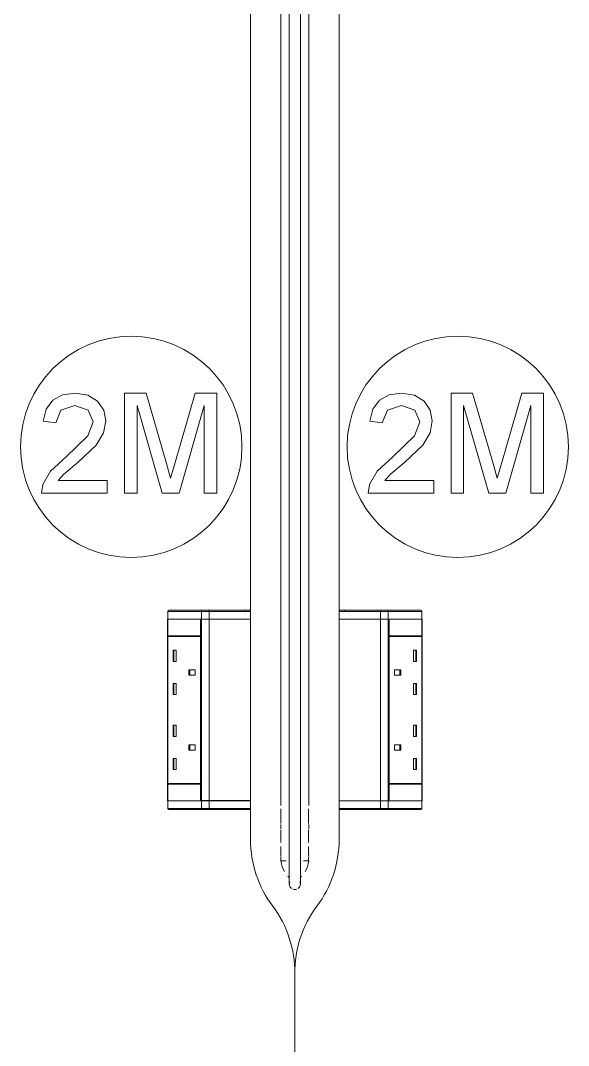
# Model space of a CAD drawing. Header units: millimetres. Extents: x 155927 to 295199, y -4084 to 97293.
# Drawn here: x 194932 to 195427, y 12159 to 13086 of the extents above; entities that cross this region are included whole.
import ezdxf

# ---------------------------------------------------------------- set-up
doc = ezdxf.new("R2010")
doc.units = ezdxf.units.MM
doc.header["$MEASUREMENT"] = 0
doc.layers.add('I-FURN', color=8, linetype='CONTINUOUS', lineweight=9)

msp = doc.modelspace()

# ---------------------------------------------------------------- linework, layer by layer
at = {"layer": 'I-FURN'}
for p, q in [((195140.12, 12551.72), (195140.12, 13255.42)), ((195140.12, 13255.42), (195140.12, 12551.72)), ((195220.12, 13255.42), (195220.12, 12551.72)), ((195220.12, 12551.72), (195220.12, 13255.42)), ((195167.59, 12376.34), (195167.59, 13214.51)), ((195175.12, 13214.51), (195175.12, 12376.34)), ((195185.12, 12376.34), (195185.12, 13214.51)), ((195192.65, 13214.51), (195192.65, 12376.34)), ((194970.27, 12747.35), (194961.47, 12742.47)), ((194981.64, 12748.98), (194970.27, 12747.35)), ((194993.09, 12747.17), (194981.64, 12748.98)), ((195001.87, 12741.74), (194993.09, 12747.17)), ((195045.72, 12748.98), (195026.27, 12748.98)), ((195026.27, 12748.98), (195026.27, 12658.57)), ((195064.21, 12685.26), (195045.72, 12748.98)), ((195090.17, 12748.98), (195071.98, 12686.36)), ((195109.62, 12748.98), (195090.17, 12748.98)), ((195109.62, 12658.57), (195109.62, 12748.98)), ((195265.27, 12747.35), (195256.47, 12742.47)), ((195276.64, 12748.98), (195265.27, 12747.35)), ((195288.09, 12747.17), (195276.64, 12748.98)), ((195296.87, 12741.74), (195288.09, 12747.17)), ((195340.72, 12748.98), (195321.27, 12748.98)), ((195321.27, 12748.98), (195321.27, 12658.57)), ((195359.21, 12685.26), (195340.72, 12748.98)), ((195385.17, 12748.98), (195366.98, 12686.36)), ((195404.62, 12748.98), (195385.17, 12748.98)), ((195404.62, 12658.57), (195404.62, 12748.98)), ((194955.55, 12734.48), (194952.81, 12723.55)), ((194961.47, 12742.47), (194955.55, 12734.48)), ((194968.87, 12733.55), (194981.4, 12737.68)), ((194981.4, 12737.68), (194993.41, 12733.45)), ((195007.46, 12733.63), (195001.87, 12741.74)), ((195037.57, 12658.57), (195037.57, 12737.68)), ((195037.57, 12737.68), (195060.28, 12658.57)), ((195075.6, 12658.57), (195098.32, 12737.68)), ((195098.32, 12737.68), (195098.32, 12658.57)), ((195250.55, 12734.48), (195247.81, 12723.55)), ((195256.47, 12742.47), (195250.55, 12734.48)), ((195263.87, 12733.55), (195276.4, 12737.68)), ((195276.4, 12737.68), (195288.41, 12733.45)), ((195302.46, 12733.63), (195296.87, 12741.74)), ((195332.57, 12658.57), (195332.57, 12737.68)), ((195332.57, 12737.68), (195355.28, 12658.57)), ((195370.6, 12658.57), (195393.32, 12737.68)), ((195393.32, 12737.68), (195393.32, 12658.57)), ((194964.11, 12722.14), (194968.87, 12733.55)), ((194993.41, 12733.45), (194998.02, 12723.09)), ((195009.32, 12723.77), (195007.46, 12733.63)), ((195259.11, 12722.14), (195263.87, 12733.55)), ((195288.41, 12733.45), (195293.02, 12723.09)), ((195304.32, 12723.77), (195302.46, 12733.63)), ((194952.81, 12723.55), (194964.11, 12722.14)), ((194998.02, 12723.09), (194993.14, 12710.29)), ((195007.31, 12713.06), (195009.32, 12723.77)), ((195247.81, 12723.55), (195259.11, 12722.14)), ((195293.02, 12723.09), (195288.14, 12710.29)), ((195302.31, 12713.06), (195304.32, 12723.77)), ((194993.14, 12710.29), (194973.63, 12691.46)), ((195000.63, 12701.98), (195007.31, 12713.06)), ((195288.14, 12710.29), (195268.63, 12691.46)), ((195295.63, 12701.98), (195302.31, 12713.06)), ((194984.44, 12686.49), (195000.63, 12701.98)), ((195279.44, 12686.49), (195295.63, 12701.98)), ((194973.63, 12691.46), (194959.48, 12678.36)), ((195268.63, 12691.46), (195254.48, 12678.36)), ((194959.48, 12678.36), (194952.61, 12666.36)), ((194971.44, 12675.62), (194984.44, 12686.49)), ((195067.94, 12671.95), (195064.21, 12685.26)), ((195071.98, 12686.36), (195067.94, 12671.95)), ((195254.48, 12678.36), (195247.61, 12666.36)), ((195266.44, 12675.62), (195279.44, 12686.49)), ((195362.94, 12671.95), (195359.21, 12685.26)), ((195366.98, 12686.36), (195362.94, 12671.95)), ((194966.34, 12669.87), (194971.44, 12675.62)), ((195010.73, 12669.87), (194966.34, 12669.87)), ((195010.73, 12658.57), (195010.73, 12669.87)), ((195261.34, 12669.87), (195266.44, 12675.62)), ((195305.73, 12669.87), (195261.34, 12669.87)), ((195305.73, 12658.57), (195305.73, 12669.87)), ((194952.61, 12666.36), (194951.4, 12658.57)), ((195247.61, 12666.36), (195246.4, 12658.57)), ((194951.4, 12658.57), (195010.73, 12658.57)), ((195026.27, 12658.57), (195037.57, 12658.57)), ((195060.28, 12658.57), (195075.6, 12658.57)), ((195098.32, 12658.57), (195109.62, 12658.57)), ((195246.4, 12658.57), (195305.73, 12658.57)), ((195321.27, 12658.57), (195332.57, 12658.57)), ((195355.28, 12658.57), (195370.6, 12658.57)), ((195393.32, 12658.57), (195404.62, 12658.57)), ((195065.28, 12551.72), (195065.28, 12544.72)), ((195065.28, 12551.72), (195065.47, 12551.72)), ((195065.28, 12551.72), (195065.28, 12544.72)), ((195065.28, 12544.72), (195065.28, 12551.72)), ((195065.47, 12551.72), (195095.74, 12551.72)), ((195065.47, 12551.72), (195065.47, 12544.72)), ((195065.62, 12552.47), (195065.65, 12552.49)), ((195096.56, 12552.72), (195066.28, 12552.72)), ((195096.56, 12552.72), (195066.28, 12552.72)), ((195095.74, 12551.72), (195102.66, 12551.72)), ((195095.74, 12551.72), (195095.74, 12544.72)), ((195096.56, 12552.72), (195135.13, 12552.72)), ((195102.1, 12552.72), (195096.56, 12552.72)), ((195139.12, 12552.72), (195102.1, 12552.72)), ((195102.66, 12551.72), (195140.12, 12551.72)), ((195102.66, 12551.72), (195102.66, 12544.72)), ((195135.13, 12552.72), (195135.13, 12551.72)), ((195135.13, 12552.72), (195139.12, 12552.72)), ((195140.12, 12551.72), (195140.12, 12544.72)), ((195140.13, 12544.72), (195140.13, 12551.72)), ((195220.11, 12551.72), (195220.11, 12544.72)), ((195220.12, 12551.72), (195257.58, 12551.72)), ((195220.12, 12551.72), (195220.12, 12544.72)), ((195221.12, 12552.72), (195221.11, 12552.72)), ((195258.14, 12552.72), (195221.12, 12552.72)), ((195221.12, 12552.72), (195225.11, 12552.72)), ((195225.11, 12551.72), (195225.11, 12552.72)), ((195225.11, 12552.72), (195263.68, 12552.72)), ((195257.58, 12551.72), (195264.5, 12551.72)), ((195257.58, 12551.72), (195257.58, 12544.72)), ((195263.68, 12552.72), (195258.14, 12552.72)), ((195293.96, 12552.72), (195263.68, 12552.72)), ((195293.96, 12552.72), (195263.68, 12552.72)), ((195264.5, 12551.72), (195294.78, 12551.72)), ((195264.5, 12551.72), (195264.5, 12544.72)), ((195294.59, 12552.5), (195294.62, 12552.47)), ((195294.78, 12551.72), (195294.96, 12551.72)), ((195294.78, 12551.72), (195294.78, 12544.72)), ((195294.96, 12544.72), (195294.96, 12551.72)), ((195294.96, 12544.72), (195294.96, 12551.72)), ((195294.96, 12544.72), (195294.96, 12551.72)), ((195065.08, 12529.66), (195065.08, 12544.66)), ((195065.08, 12544.66), (195094.91, 12544.66)), ((195065.28, 12544.72), (195065.47, 12544.72)), ((195065.28, 12544.62), (195065.28, 12380.72)), ((195065.47, 12544.72), (195095.74, 12544.72)), ((195094.91, 12544.66), (195094.91, 12529.66)), ((195095.11, 12529.66), (195095.11, 12544.62)), ((195095.11, 12544.62), (195095.74, 12544.62)), ((195095.74, 12544.72), (195102.66, 12544.72)), ((195102.66, 12544.62), (195095.74, 12544.62)), ((195095.74, 12544.62), (195095.74, 12380.72)), ((195102.66, 12544.72), (195140.12, 12544.72)), ((195140.12, 12544.62), (195102.66, 12544.62)), ((195102.66, 12544.62), (195102.66, 12380.72)), ((195140.12, 12544.62), (195140.12, 12380.72)), ((195140.13, 12380.72), (195140.13, 12544.62)), ((195220.11, 12544.6), (195220.11, 12380.7)), ((195220.12, 12544.72), (195257.58, 12544.72)), ((195220.12, 12380.7), (195220.12, 12544.6)), ((195257.58, 12544.6), (195220.12, 12544.6)), ((195257.58, 12544.72), (195264.5, 12544.72)), ((195257.58, 12380.7), (195257.58, 12544.6)), ((195264.5, 12544.6), (195257.58, 12544.6)), ((195265.33, 12544.66), (195262.87, 12544.66)), ((195264.5, 12544.72), (195294.78, 12544.72)), ((195264.5, 12380.7), (195264.5, 12544.6)), ((195264.5, 12544.6), (195265.13, 12544.6)), ((195265.13, 12544.6), (195265.13, 12529.66)), ((195265.33, 12529.66), (195265.33, 12544.66)), ((195265.33, 12544.66), (195295.16, 12544.66)), ((195294.78, 12544.72), (195294.96, 12544.72)), ((195294.96, 12380.7), (195294.96, 12544.6)), ((195295.16, 12544.66), (195295.16, 12529.66)), ((195094.91, 12529.66), (195065.08, 12529.66)), ((195065.08, 12529.16), (195094.91, 12529.16)), ((195065.08, 12396.16), (195065.08, 12529.16)), ((195065.47, 12529.16), (195065.47, 12529.66)), ((195094.91, 12529.16), (195094.91, 12396.16)), ((195095.11, 12396.16), (195095.11, 12529.16)), ((195265.13, 12529.16), (195265.13, 12396.16)), ((195295.16, 12529.66), (195265.33, 12529.66)), ((195265.33, 12396.16), (195265.33, 12529.16)), ((195295.16, 12529.16), (195265.33, 12529.16)), ((195294.78, 12529.66), (195294.78, 12529.16)), ((195295.16, 12529.16), (195295.16, 12396.16)), ((195070.11, 12516.55), (195070.11, 12506.55)), ((195070.11, 12516.55), (195072.98, 12516.55)), ((195070.85, 12516.55), (195070.85, 12506.55)), ((195072.98, 12516.55), (195072.98, 12506.55)), ((195290.13, 12516.55), (195287.26, 12516.55)), ((195287.26, 12506.55), (195287.26, 12516.55)), ((195289.39, 12506.55), (195289.39, 12516.55)), ((195290.13, 12506.55), (195290.13, 12516.55)), ((195070.11, 12506.55), (195072.98, 12506.55)), ((195290.13, 12506.55), (195287.26, 12506.55)), ((195084.45, 12499.05), (195084.45, 12494.05)), ((195090.18, 12499.05), (195084.45, 12499.05)), ((195084.45, 12494.05), (195090.18, 12494.05)), ((195085.19, 12499.05), (195085.19, 12494.05)), ((195090.18, 12494.05), (195090.18, 12499.05)), ((195275.79, 12499.05), (195270.06, 12499.05)), ((195270.06, 12494.05), (195270.06, 12499.05)), ((195275.79, 12494.05), (195270.06, 12494.05)), ((195275.05, 12494.05), (195275.05, 12499.05)), ((195275.79, 12494.05), (195275.79, 12499.05)), ((195070.11, 12486.55), (195070.11, 12476.55)), ((195070.11, 12486.55), (195072.98, 12486.55)), ((195070.85, 12486.55), (195070.85, 12476.55)), ((195072.98, 12486.55), (195072.98, 12476.55)), ((195290.13, 12486.55), (195287.26, 12486.55)), ((195287.26, 12476.55), (195287.26, 12486.55)), ((195289.39, 12476.55), (195289.39, 12486.55)), ((195290.13, 12476.55), (195290.13, 12486.55)), ((195070.11, 12476.55), (195072.98, 12476.55)), ((195290.13, 12476.55), (195287.26, 12476.55)), ((195070.11, 12448.77), (195070.11, 12438.77)), ((195070.11, 12448.77), (195072.98, 12448.77)), ((195070.85, 12448.77), (195070.85, 12438.77)), ((195072.98, 12448.77), (195072.98, 12438.77)), ((195290.13, 12448.77), (195287.26, 12448.77)), ((195287.26, 12438.77), (195287.26, 12448.77)), ((195289.39, 12438.77), (195289.39, 12448.77)), ((195290.13, 12438.77), (195290.13, 12448.77)), ((195070.11, 12438.77), (195072.98, 12438.77)), ((195290.13, 12438.77), (195287.26, 12438.77)), ((195084.45, 12431.27), (195084.45, 12426.27)), ((195084.45, 12431.27), (195090.18, 12431.27)), ((195085.19, 12431.27), (195085.19, 12426.27)), ((195090.18, 12431.27), (195090.18, 12426.27)), ((195270.06, 12431.27), (195270.06, 12426.27)), ((195275.79, 12431.27), (195270.06, 12431.27)), ((195275.05, 12426.27), (195275.05, 12431.27)), ((195275.79, 12426.27), (195275.79, 12431.27)), ((195084.45, 12426.27), (195090.18, 12426.27)), ((195270.06, 12426.27), (195275.79, 12426.27)), ((195070.11, 12418.77), (195070.11, 12408.77)), ((195070.11, 12418.77), (195072.98, 12418.77)), ((195070.85, 12418.77), (195070.85, 12408.77)), ((195072.98, 12418.77), (195072.98, 12408.77)), ((195290.13, 12418.77), (195287.26, 12418.77)), ((195287.26, 12408.77), (195287.26, 12418.77)), ((195289.39, 12408.77), (195289.39, 12418.77)), ((195290.13, 12408.77), (195290.13, 12418.77)), ((195070.11, 12408.77), (195072.98, 12408.77)), ((195290.13, 12408.77), (195287.26, 12408.77)), ((195065.08, 12396.16), (195094.91, 12396.16)), ((195065.08, 12395.66), (195094.91, 12395.66)), ((195065.08, 12380.66), (195065.08, 12395.66)), ((195065.47, 12395.66), (195065.47, 12396.16)), ((195094.91, 12395.66), (195094.91, 12380.66)), ((195095.11, 12380.72), (195095.11, 12395.66)), ((195265.13, 12395.66), (195265.13, 12380.7)), ((195295.16, 12396.16), (195265.33, 12396.16)), ((195265.33, 12380.66), (195265.33, 12395.66)), ((195265.33, 12395.66), (195295.16, 12395.66)), ((195294.78, 12396.16), (195294.78, 12395.66)), ((195295.16, 12395.66), (195295.16, 12380.66)), ((195094.91, 12380.66), (195065.08, 12380.66)), ((195065.28, 12380.6), (195065.28, 12373.6)), ((195065.47, 12380.6), (195065.28, 12380.6)), ((195065.28, 12380.6), (195065.28, 12373.6)), ((195065.28, 12380.6), (195065.28, 12373.6)), ((195065.47, 12373.6), (195065.28, 12373.6)), ((195065.47, 12373.6), (195065.47, 12380.6)), ((195095.74, 12380.6), (195065.47, 12380.6)), ((195095.74, 12373.6), (195065.47, 12373.6)), ((195065.66, 12372.82), (195065.62, 12372.85)), ((195066.28, 12372.6), (195096.56, 12372.6)), ((195066.28, 12372.6), (195096.56, 12372.6)), ((195094.91, 12380.66), (195097.37, 12380.66)), ((195095.74, 12380.72), (195095.11, 12380.72)), ((195095.74, 12380.72), (195102.66, 12380.72)), ((195095.74, 12373.6), (195095.74, 12380.6)), ((195102.66, 12380.6), (195095.74, 12380.6)), ((195102.66, 12373.6), (195095.74, 12373.6)), ((195135.13, 12372.6), (195096.56, 12372.6)), ((195096.56, 12372.6), (195102.1, 12372.6)), ((195102.1, 12372.6), (195139.12, 12372.6)), ((195102.66, 12380.72), (195140.12, 12380.72)), ((195102.66, 12373.6), (195102.66, 12380.6)), ((195140.12, 12380.6), (195102.66, 12380.6)), ((195140.12, 12373.6), (195102.66, 12373.6)), ((195135.13, 12373.6), (195135.13, 12372.6)), ((195139.12, 12372.6), (195135.13, 12372.6)), ((195139.12, 12372.6), (195139.13, 12372.6)), ((195140.12, 12373.6), (195140.12, 12380.6)), ((195140.12, 12345.43), (195140.12, 12373.6)), ((195140.12, 12373.6), (195140.12, 12345.43)), ((195140.13, 12373.6), (195140.13, 12380.6)), ((195167.62, 12360.14), (195167.62, 12373.38)), ((195175.12, 12376.34), (195175.12, 12373.5)), ((195175.12, 12373.5), (195175.12, 12370.67)), ((195185.12, 12375.57), (195185.12, 12376.34)), ((195185.12, 12372.74), (195185.12, 12375.57)), ((195185.12, 12369.91), (195185.12, 12372.74)), ((195192.62, 12373.38), (195192.62, 12360.14)), ((195220.11, 12380.6), (195220.11, 12373.6)), ((195220.12, 12380.7), (195257.58, 12380.7)), ((195220.12, 12373.6), (195220.12, 12380.6)), ((195257.58, 12380.6), (195220.12, 12380.6)), ((195220.12, 12373.6), (195220.12, 12345.43)), ((195220.12, 12345.43), (195220.12, 12373.6)), ((195257.58, 12373.6), (195220.12, 12373.6)), ((195225.11, 12372.6), (195221.12, 12372.6)), ((195221.12, 12372.6), (195258.14, 12372.6)), ((195225.11, 12372.6), (195225.11, 12373.6)), ((195263.68, 12372.6), (195225.11, 12372.6)), ((195257.58, 12380.7), (195264.5, 12380.7)), ((195257.58, 12373.6), (195257.58, 12380.6)), ((195264.5, 12380.6), (195257.58, 12380.6)), ((195264.5, 12373.6), (195257.58, 12373.6)), ((195258.14, 12372.6), (195263.68, 12372.6)), ((195263.68, 12372.6), (195293.96, 12372.6)), ((195263.68, 12372.6), (195293.96, 12372.6)), ((195265.13, 12380.7), (195264.5, 12380.7)), ((195264.5, 12373.6), (195264.5, 12380.6)), ((195294.78, 12380.6), (195264.5, 12380.6)), ((195294.78, 12373.6), (195264.5, 12373.6)), ((195295.16, 12380.66), (195265.33, 12380.66)), ((195294.63, 12372.86), (195294.6, 12372.83)), ((195294.78, 12373.6), (195294.78, 12380.6)), ((195294.96, 12380.6), (195294.78, 12380.6)), ((195294.96, 12373.6), (195294.78, 12373.6)), ((195294.96, 12373.6), (195294.96, 12380.6)), ((195294.96, 12373.6), (195294.96, 12380.6)), ((195294.96, 12380.6), (195294.96, 12373.6)), ((195175.12, 12370.67), (195175.12, 12367.85)), ((195175.12, 12367.85), (195175.12, 12365.04)), ((195175.12, 12365.04), (195175.12, 12362.25)), ((195185.12, 12367.09), (195185.12, 12369.91)), ((195185.12, 12364.28), (195185.12, 12367.09)), ((195185.12, 12361.5), (195185.12, 12364.28)), ((195167.59, 12355.18), (195167.59, 12359.26)), ((195167.62, 12342.91), (195167.62, 12354.42)), ((195175.12, 12362.25), (195175.12, 12359.48)), ((195175.12, 12359.48), (195175.12, 12356.74)), ((195175.12, 12356.74), (195175.12, 12354.03)), ((195185.12, 12358.74), (195185.12, 12361.5)), ((195185.12, 12356), (195185.12, 12358.74)), ((195185.12, 12353.3), (195185.12, 12356)), ((195192.62, 12354.42), (195192.62, 12342.91)), ((195192.65, 12359.26), (195192.65, 12355.18)), ((195175.12, 12354.03), (195175.12, 12351.36)), ((195175.12, 12351.36), (195175.12, 12348.72)), ((195175.12, 12348.72), (195175.12, 12346.13)), ((195175.12, 12346.13), (195175.12, 12343.59)), ((195185.12, 12350.64), (195185.12, 12353.3)), ((195185.12, 12348.02), (195185.12, 12350.64)), ((195185.12, 12345.44), (195185.12, 12348.02)), ((195185.12, 12342.91), (195185.12, 12345.44)), ((195167.62, 12331.35), (195167.62, 12339.36)), ((195175.12, 12343.59), (195175.12, 12341.1)), ((195175.12, 12341.1), (195175.12, 12338.67)), ((195175.12, 12338.67), (195175.12, 12336.3)), ((195175.12, 12336.3), (195175.12, 12333.99)), ((195185.12, 12340.44), (195185.12, 12342.91)), ((195185.12, 12338.02), (195185.12, 12340.44)), ((195185.12, 12335.67), (195185.12, 12338.02)), ((195185.12, 12333.38), (195185.12, 12335.67)), ((195192.62, 12339.36), (195192.62, 12331.35)), ((195167.59, 12330.14), (195167.59, 12331.03)), ((195167.62, 12326.34), (195167.62, 12329.76)), ((195167.62, 12326.34), (195172.17, 12326.34)), ((195175.12, 12333.99), (195175.12, 12331.75)), ((195175.12, 12331.75), (195175.12, 12329.58)), ((195175.12, 12329.58), (195175.12, 12327.48)), ((195175.12, 12327.48), (195175.12, 12325.47)), ((195185.12, 12331.15), (195185.12, 12333.38)), ((195185.12, 12329.01), (195185.12, 12331.15)), ((195185.12, 12326.93), (195185.12, 12329.01)), ((195185.12, 12324.94), (195185.12, 12326.93)), ((195188.07, 12326.34), (195192.62, 12326.34)), ((195192.62, 12329.76), (195192.62, 12326.34)), ((195192.65, 12331.03), (195192.65, 12330.14)), ((195175.12, 12325.47), (195175.12, 12323.53)), ((195175.12, 12323.53), (195175.12, 12321.68)), ((195175.12, 12321.68), (195175.12, 12319.92)), ((195175.12, 12319.92), (195175.12, 12318.25)), ((195175.12, 12318.25), (195175.12, 12316.67)), ((195185.12, 12323.02), (195185.12, 12324.94)), ((195185.12, 12321.2), (195185.12, 12323.02)), ((195185.12, 12319.46), (195185.12, 12321.2)), ((195185.12, 12317.81), (195185.12, 12319.46)), ((195185.12, 12316.26), (195185.12, 12317.81)), ((195175.12, 12316.67), (195175.12, 12315.18)), ((195175.12, 12315.18), (195175.12, 12313.8)), ((195175.12, 12313.8), (195175.12, 12312.51)), ((195175.12, 12312.51), (195175.12, 12311.32)), ((195175.12, 12311.32), (195175.12, 12310.24)), ((195175.12, 12310.24), (195175.12, 12309.27)), ((195175.12, 12309.27), (195175.12, 12308.4)), ((195175.12, 12308.4), (195175.12, 12307.64)), ((195185.12, 12314.8), (195185.12, 12316.26)), ((195185.12, 12313.44), (195185.12, 12314.8)), ((195185.12, 12312.18), (195185.12, 12313.44)), ((195185.12, 12311.02), (195185.12, 12312.18)), ((195185.12, 12309.97), (195185.12, 12311.02)), ((195185.12, 12309.02), (195185.12, 12309.97)), ((195185.12, 12308.19), (195185.12, 12309.02)), ((195185.12, 12307.46), (195185.12, 12308.19)), ((195175.12, 12307.64), (195175.12, 12306.99)), ((195175.12, 12306.99), (195175.12, 12306.46)), ((195175.12, 12306.46), (195175.12, 12306.03)), ((195175.12, 12306.03), (195175.12, 12305.72)), ((195175.12, 12305.72), (195175.12, 12305.52)), ((195175.12, 12305.52), (195175.12, 12305.43)), ((195175.12, 12305.43), (195175.12, 12305.42)), ((195185.12, 12306.84), (195185.12, 12307.46)), ((195185.12, 12306.33), (195185.12, 12306.84)), ((195185.12, 12305.93), (195185.12, 12306.33)), ((195185.12, 12305.65), (195185.12, 12305.93)), ((195185.12, 12305.48), (195185.12, 12305.65)), ((195185.12, 12305.42), (195185.12, 12305.48)), ((195180.12, 12100.42), (195180.12, 12224.32)), ((195180.12, 12224.32), (195180.12, 12100.42)), ((195180.12, 12224.32), (195180.12, 12100.42)), ((195180.12, 12100.42), (195180.12, 12224.32))]:
    msp.add_line(p, q, dxfattribs=at)
at = {"layer": 'I-FURN', "flags": 128}
for points in [[(195065.28, 12551.72), (195065.29, 12551.76), (195065.29, 12551.8), (195065.29, 12551.84), (195065.3, 12551.88), (195065.3, 12551.92), (195065.31, 12551.96), (195065.32, 12552), (195065.33, 12552.04), (195065.35, 12552.07), (195065.36, 12552.11), (195065.38, 12552.15), (195065.4, 12552.18), (195065.42, 12552.22)], [(195102.1, 12552.72), (195101.96, 12552.72), (195101.83, 12552.72), (195101.69, 12552.72), (195101.54, 12552.72), (195101.4, 12552.72), (195101.25, 12552.72), (195101.1, 12552.72), (195100.95, 12552.72), (195100.79, 12552.72), (195100.63, 12552.72), (195100.48, 12552.72), (195100.32, 12552.72), (195100.16, 12552.72), (195100, 12552.72), (195099.84, 12552.72), (195099.68, 12552.72), (195099.52, 12552.72), (195099.36, 12552.72), (195099.2, 12552.72), (195099.05, 12552.72), (195098.89, 12552.72), (195098.73, 12552.72), (195098.58, 12552.72), (195098.43, 12552.72), (195098.28, 12552.72), (195098.14, 12552.72), (195097.99, 12552.72), (195097.85, 12552.72), (195097.72, 12552.72), (195097.58, 12552.72), (195097.45, 12552.72), (195097.32, 12552.72), (195097.2, 12552.72), (195097.08, 12552.72), (195096.97, 12552.72), (195096.86, 12552.72), (195096.76, 12552.72), (195096.66, 12552.72), (195096.56, 12552.72)], [(195139.12, 12552.72), (195138.85, 12552.72), (195138.43, 12552.72), (195137.88, 12552.72), (195137.2, 12552.72), (195136.38, 12552.72), (195135.43, 12552.72), (195134.35, 12552.72), (195133.14, 12552.72), (195131.81, 12552.72), (195130.35, 12552.72), (195128.77, 12552.72), (195127.07, 12552.72), (195125.25, 12552.72), (195123.31, 12552.72), (195121.27, 12552.72), (195119.12, 12552.72), (195116.86, 12552.72), (195114.5, 12552.72), (195112.05, 12552.72), (195109.5, 12552.72), (195106.87, 12552.72), (195104.14, 12552.72), (195102.1, 12552.72)], [(195135.13, 12552.72), (195135.29, 12552.72), (195135.45, 12552.72), (195135.61, 12552.72), (195135.77, 12552.72), (195135.93, 12552.72), (195136.08, 12552.72), (195136.24, 12552.72), (195136.39, 12552.72), (195136.54, 12552.72), (195136.69, 12552.72), (195136.83, 12552.72), (195136.98, 12552.72), (195137.12, 12552.72), (195137.26, 12552.72), (195137.39, 12552.72), (195137.52, 12552.72), (195137.65, 12552.72), (195137.77, 12552.72), (195137.89, 12552.72), (195138, 12552.72), (195138.11, 12552.72), (195138.21, 12552.72), (195138.31, 12552.72), (195138.41, 12552.72), (195138.5, 12552.72), (195138.58, 12552.72), (195138.66, 12552.72), (195138.73, 12552.72), (195138.8, 12552.72), (195138.86, 12552.72), (195138.91, 12552.72), (195138.96, 12552.72), (195139.01, 12552.72), (195139.04, 12552.72), (195139.07, 12552.72), (195139.1, 12552.72), (195139.11, 12552.72), (195139.13, 12552.72), (195139.13, 12552.72)], [(195139.13, 12552.72), (195139.13, 12552.72), (195139.12, 12552.72)], [(195139.13, 12552.72), (195139.17, 12552.72), (195139.21, 12552.72), (195139.25, 12552.72), (195139.29, 12552.71), (195139.33, 12552.7), (195139.37, 12552.69), (195139.41, 12552.68), (195139.45, 12552.67), (195139.48, 12552.66), (195139.52, 12552.64), (195139.56, 12552.63), (195139.59, 12552.61), (195139.63, 12552.59), (195139.66, 12552.57), (195139.7, 12552.55), (195139.73, 12552.52), (195139.76, 12552.5), (195139.79, 12552.47), (195139.82, 12552.45), (195139.85, 12552.42), (195139.88, 12552.39), (195139.9, 12552.36), (195139.93, 12552.33), (195139.95, 12552.3), (195139.97, 12552.26), (195139.99, 12552.23), (195140.01, 12552.19), (195140.03, 12552.16), (195140.05, 12552.12), (195140.06, 12552.08), (195140.08, 12552.05), (195140.09, 12552.01), (195140.1, 12551.97), (195140.11, 12551.93), (195140.12, 12551.89), (195140.12, 12551.85), (195140.13, 12551.81), (195140.13, 12551.77), (195140.13, 12551.73), (195140.13, 12551.72)], [(195220.11, 12551.72), (195220.11, 12551.76), (195220.11, 12551.8), (195220.12, 12551.84), (195220.12, 12551.88), (195220.13, 12551.92), (195220.14, 12551.96), (195220.15, 12552), (195220.16, 12552.04), (195220.18, 12552.07), (195220.19, 12552.11), (195220.21, 12552.15), (195220.22, 12552.18), (195220.24, 12552.22), (195220.26, 12552.25), (195220.29, 12552.29), (195220.31, 12552.32), (195220.33, 12552.35), (195220.36, 12552.38), (195220.39, 12552.41), (195220.41, 12552.44), (195220.44, 12552.47), (195220.47, 12552.49), (195220.51, 12552.52), (195220.54, 12552.54), (195220.57, 12552.56), (195220.61, 12552.59), (195220.64, 12552.6), (195220.68, 12552.62), (195220.71, 12552.64), (195220.75, 12552.65), (195220.79, 12552.67), (195220.82, 12552.68), (195220.86, 12552.69), (195220.9, 12552.7), (195220.94, 12552.71), (195220.98, 12552.71), (195221.02, 12552.72), (195221.06, 12552.72), (195221.1, 12552.72), (195221.11, 12552.72)], [(195221.11, 12552.72), (195221.11, 12552.72), (195221.12, 12552.72), (195221.14, 12552.72), (195221.16, 12552.72), (195221.19, 12552.72), (195221.23, 12552.72), (195221.27, 12552.72), (195221.31, 12552.72), (195221.37, 12552.72), (195221.43, 12552.72), (195221.49, 12552.72), (195221.56, 12552.72), (195221.64, 12552.72), (195221.72, 12552.72), (195221.81, 12552.72), (195221.9, 12552.72), (195222, 12552.72), (195222.1, 12552.72), (195222.21, 12552.72), (195222.32, 12552.72), (195222.44, 12552.72), (195222.56, 12552.72), (195222.69, 12552.72), (195222.82, 12552.72), (195222.95, 12552.72), (195223.09, 12552.72), (195223.23, 12552.72), (195223.37, 12552.72), (195223.51, 12552.72), (195223.66, 12552.72), (195223.81, 12552.72), (195223.96, 12552.72), (195224.12, 12552.72), (195224.27, 12552.72), (195224.43, 12552.72), (195224.59, 12552.72), (195224.75, 12552.72), (195224.91, 12552.72), (195225.07, 12552.72), (195225.11, 12552.72)], [(195258.14, 12552.72), (195255.36, 12552.72), (195252.66, 12552.72), (195250.05, 12552.72), (195247.53, 12552.72), (195245.1, 12552.72), (195242.77, 12552.72), (195240.54, 12552.72), (195238.42, 12552.72), (195236.4, 12552.72), (195234.5, 12552.72), (195232.71, 12552.72), (195231.04, 12552.72), (195229.49, 12552.72), (195228.06, 12552.72), (195226.76, 12552.72), (195225.59, 12552.72), (195224.54, 12552.72), (195223.63, 12552.72), (195222.85, 12552.72), (195222.2, 12552.72), (195221.69, 12552.72), (195221.31, 12552.72), (195221.12, 12552.72)], [(195263.68, 12552.72), (195263.58, 12552.72), (195263.48, 12552.72), (195263.38, 12552.72), (195263.27, 12552.72), (195263.16, 12552.72), (195263.04, 12552.72), (195262.92, 12552.72), (195262.79, 12552.72), (195262.66, 12552.72), (195262.53, 12552.72), (195262.39, 12552.72), (195262.25, 12552.72), (195262.11, 12552.72), (195261.96, 12552.72), (195261.81, 12552.72), (195261.66, 12552.72), (195261.51, 12552.72), (195261.35, 12552.72), (195261.2, 12552.72), (195261.04, 12552.72), (195260.88, 12552.72), (195260.72, 12552.72), (195260.56, 12552.72), (195260.4, 12552.72), (195260.24, 12552.72), (195260.08, 12552.72), (195259.92, 12552.72), (195259.76, 12552.72), (195259.61, 12552.72), (195259.45, 12552.72), (195259.3, 12552.72), (195259.14, 12552.72), (195258.99, 12552.72), (195258.84, 12552.72), (195258.7, 12552.72), (195258.55, 12552.72), (195258.41, 12552.72), (195258.28, 12552.72), (195258.14, 12552.72)], [(195294.82, 12552.23), (195294.84, 12552.19), (195294.86, 12552.16), (195294.87, 12552.12), (195294.89, 12552.08), (195294.9, 12552.05), (195294.92, 12552.01), (195294.93, 12551.97), (195294.94, 12551.93), (195294.94, 12551.89), (195294.95, 12551.85), (195294.95, 12551.81), (195294.96, 12551.77), (195294.96, 12551.73), (195294.96, 12551.72)], [(195065.42, 12373.09), (195065.4, 12373.13), (195065.38, 12373.17), (195065.37, 12373.2), (195065.35, 12373.24), (195065.34, 12373.28), (195065.33, 12373.31), (195065.32, 12373.35), (195065.31, 12373.39), (195065.3, 12373.43), (195065.29, 12373.47), (195065.29, 12373.51), (195065.29, 12373.55), (195065.28, 12373.59), (195065.28, 12373.6)], [(195096.56, 12372.6), (195096.66, 12372.6), (195096.76, 12372.6), (195096.86, 12372.6), (195096.97, 12372.6), (195097.08, 12372.6), (195097.2, 12372.6), (195097.33, 12372.6), (195097.45, 12372.6), (195097.58, 12372.6), (195097.72, 12372.6), (195097.85, 12372.6), (195097.99, 12372.6), (195098.14, 12372.6), (195098.28, 12372.6), (195098.43, 12372.6), (195098.58, 12372.6), (195098.73, 12372.6), (195098.89, 12372.6), (195099.05, 12372.6), (195099.2, 12372.6), (195099.36, 12372.6), (195099.52, 12372.6), (195099.68, 12372.6), (195099.84, 12372.6), (195100, 12372.6), (195100.16, 12372.6), (195100.32, 12372.6), (195100.48, 12372.6), (195100.63, 12372.6), (195100.79, 12372.6), (195100.95, 12372.6), (195101.1, 12372.6), (195101.25, 12372.6), (195101.4, 12372.6), (195101.54, 12372.6), (195101.69, 12372.6), (195101.83, 12372.6), (195101.97, 12372.6), (195102.1, 12372.6)], [(195102.1, 12372.6), (195104.88, 12372.6), (195107.58, 12372.6), (195110.19, 12372.6), (195112.71, 12372.6), (195115.14, 12372.6), (195117.47, 12372.6), (195119.7, 12372.6), (195121.83, 12372.6), (195123.84, 12372.6), (195125.74, 12372.6), (195127.53, 12372.6), (195129.2, 12372.6), (195130.75, 12372.6), (195132.18, 12372.6), (195133.48, 12372.6), (195134.65, 12372.6), (195135.7, 12372.6), (195136.61, 12372.6), (195137.39, 12372.6), (195138.04, 12372.6), (195138.55, 12372.6), (195138.93, 12372.6), (195139.12, 12372.6)], [(195139.13, 12372.6), (195139.13, 12372.6), (195139.12, 12372.6), (195139.1, 12372.6), (195139.08, 12372.6), (195139.05, 12372.6), (195139.02, 12372.6), (195138.97, 12372.6), (195138.93, 12372.6), (195138.87, 12372.6), (195138.81, 12372.6), (195138.75, 12372.6), (195138.68, 12372.6), (195138.6, 12372.6), (195138.52, 12372.6), (195138.43, 12372.6), (195138.34, 12372.6), (195138.24, 12372.6), (195138.14, 12372.6), (195138.03, 12372.6), (195137.92, 12372.6), (195137.8, 12372.6), (195137.68, 12372.6), (195137.55, 12372.6), (195137.42, 12372.6), (195137.29, 12372.6), (195137.16, 12372.6), (195137.02, 12372.6), (195136.87, 12372.6), (195136.73, 12372.6), (195136.58, 12372.6), (195136.43, 12372.6), (195136.28, 12372.6), (195136.12, 12372.6), (195135.97, 12372.6), (195135.81, 12372.6), (195135.65, 12372.6), (195135.49, 12372.6), (195135.33, 12372.6), (195135.17, 12372.6), (195135.13, 12372.6)], [(195140.13, 12373.6), (195140.13, 12373.56), (195140.13, 12373.52), (195140.12, 12373.48), (195140.12, 12373.44), (195140.11, 12373.4), (195140.1, 12373.36), (195140.09, 12373.32), (195140.08, 12373.29), (195140.07, 12373.25), (195140.05, 12373.21), (195140.04, 12373.17), (195140.02, 12373.14), (195140, 12373.1), (195139.98, 12373.07), (195139.96, 12373.04), (195139.93, 12373), (195139.91, 12372.97), (195139.88, 12372.94), (195139.86, 12372.91), (195139.83, 12372.88), (195139.8, 12372.86), (195139.77, 12372.83), (195139.74, 12372.81), (195139.7, 12372.78), (195139.67, 12372.76), (195139.64, 12372.74), (195139.6, 12372.72), (195139.57, 12372.7), (195139.53, 12372.68), (195139.49, 12372.67), (195139.46, 12372.65), (195139.42, 12372.64), (195139.38, 12372.63), (195139.34, 12372.62), (195139.3, 12372.62), (195139.26, 12372.61), (195139.22, 12372.6), (195139.18, 12372.6), (195139.14, 12372.6), (195139.13, 12372.6)], [(195221.11, 12372.6), (195221.07, 12372.6), (195221.03, 12372.6), (195220.99, 12372.61), (195220.95, 12372.61), (195220.91, 12372.62), (195220.87, 12372.63), (195220.84, 12372.64), (195220.8, 12372.65), (195220.76, 12372.66), (195220.72, 12372.68), (195220.69, 12372.7), (195220.65, 12372.71), (195220.61, 12372.73), (195220.58, 12372.75), (195220.55, 12372.78), (195220.51, 12372.8), (195220.48, 12372.82), (195220.45, 12372.85), (195220.42, 12372.88), (195220.39, 12372.9), (195220.37, 12372.93), (195220.34, 12372.96), (195220.32, 12372.99), (195220.29, 12373.03), (195220.27, 12373.06), (195220.25, 12373.09), (195220.23, 12373.13), (195220.21, 12373.17), (195220.19, 12373.2), (195220.18, 12373.24), (195220.17, 12373.28), (195220.15, 12373.31), (195220.14, 12373.35), (195220.13, 12373.39), (195220.13, 12373.43), (195220.12, 12373.47), (195220.12, 12373.51), (195220.11, 12373.55), (195220.11, 12373.59), (195220.11, 12373.6)], [(195225.11, 12372.6), (195224.95, 12372.6), (195224.79, 12372.6), (195224.63, 12372.6), (195224.47, 12372.6), (195224.32, 12372.6), (195224.16, 12372.6), (195224.01, 12372.6), (195223.85, 12372.6), (195223.7, 12372.6), (195223.55, 12372.6), (195223.41, 12372.6), (195223.26, 12372.6), (195223.12, 12372.6), (195222.99, 12372.6), (195222.85, 12372.6), (195222.72, 12372.6), (195222.6, 12372.6), (195222.47, 12372.6), (195222.36, 12372.6), (195222.24, 12372.6), (195222.13, 12372.6), (195222.03, 12372.6), (195221.93, 12372.6), (195221.83, 12372.6), (195221.75, 12372.6), (195221.66, 12372.6), (195221.58, 12372.6), (195221.51, 12372.6), (195221.44, 12372.6), (195221.38, 12372.6), (195221.33, 12372.6), (195221.28, 12372.6), (195221.24, 12372.6), (195221.2, 12372.6), (195221.17, 12372.6), (195221.15, 12372.6), (195221.13, 12372.6), (195221.12, 12372.6), (195221.11, 12372.6)], [(195221.11, 12372.6), (195221.11, 12372.6), (195221.12, 12372.6)], [(195221.12, 12372.6), (195221.4, 12372.6), (195221.81, 12372.6), (195222.36, 12372.6), (195223.04, 12372.6), (195223.86, 12372.6), (195224.81, 12372.6), (195225.89, 12372.6), (195227.1, 12372.6), (195228.43, 12372.6), (195229.89, 12372.6), (195231.47, 12372.6), (195233.18, 12372.6), (195235, 12372.6), (195236.93, 12372.6), (195238.97, 12372.6), (195241.12, 12372.6), (195243.38, 12372.6), (195245.74, 12372.6), (195248.19, 12372.6), (195250.74, 12372.6), (195253.38, 12372.6), (195256.1, 12372.6), (195258.14, 12372.6)], [(195258.14, 12372.6), (195258.28, 12372.6), (195258.41, 12372.6), (195258.55, 12372.6), (195258.7, 12372.6), (195258.84, 12372.6), (195258.99, 12372.6), (195259.14, 12372.6), (195259.3, 12372.6), (195259.45, 12372.6), (195259.61, 12372.6), (195259.76, 12372.6), (195259.92, 12372.6), (195260.08, 12372.6), (195260.24, 12372.6), (195260.4, 12372.6), (195260.56, 12372.6), (195260.72, 12372.6), (195260.88, 12372.6), (195261.04, 12372.6), (195261.2, 12372.6), (195261.35, 12372.6), (195261.51, 12372.6), (195261.66, 12372.6), (195261.81, 12372.6), (195261.96, 12372.6), (195262.11, 12372.6), (195262.25, 12372.6), (195262.39, 12372.6), (195262.53, 12372.6), (195262.66, 12372.6), (195262.79, 12372.6), (195262.92, 12372.6), (195263.04, 12372.6), (195263.16, 12372.6), (195263.27, 12372.6), (195263.38, 12372.6), (195263.48, 12372.6), (195263.58, 12372.6), (195263.68, 12372.6)], [(195294.96, 12373.6), (195294.96, 12373.56), (195294.95, 12373.52), (195294.95, 12373.48), (195294.95, 12373.44), (195294.94, 12373.4), (195294.93, 12373.36), (195294.92, 12373.32), (195294.91, 12373.29), (195294.89, 12373.25), (195294.88, 12373.21), (195294.86, 12373.17), (195294.85, 12373.14), (195294.83, 12373.1)]]:
    msp.add_lwpolyline(points, dxfattribs=at)
at = {"layer": 'I-FURN'}
for centre, radius, start, end in [((195032.34, 12700.44), 100, 0, 180), ((195327.34, 12700.44), 100, 0, 180), ((195032.34, 12700.44), 100, 180, 0), ((195327.34, 12700.44), 100, 180, 0), ((195240.12, 12345.43), 100, 180, 216.8699), ((195240.12, 12345.43), 100, 180, 216.8699), ((195120.12, 12345.43), 100, 323.1301, 0), ((195120.12, 12345.43), 100, 323.1301, 0), ((195191.08, 12328.67), 23.6, 185.66638, 210.85638), ((195169.16, 12328.67), 23.6, 329.14362, 354.33362), ((195180.12, 12318.28), 8.51, 223.45137, 234.45946), ((195180.12, 12318.28), 8.51, 305.54054, 316.54863), ((195180.12, 12305.42), 5, 158.17478, 232.72493), ((195180.12, 12305.42), 5, 247.63496, 292.36504), ((195180.12, 12305.42), 5, 306.60158, 21.82522), ((195080.1, 12225.41), 100.03, 359.37439, 36.8699), ((195080.1, 12225.41), 100.03, 359.37439, 36.8699), ((195280.14, 12225.41), 100.03, 143.1301, 180.62561), ((195280.14, 12225.41), 100.03, 143.1301, 180.62561)]:
    msp.add_arc(centre, radius, start, end, dxfattribs=at)
for centre, major_axis, ratio, start_param, end_param in [((195066.28, 12551.72), (0, 1), 0.819152, 0, 1.570796), ((195096.56, 12551.72), (0, -1), 0.819152, 3.141593, 4.712389), ((195102.1, 12551.72), (0, -1), 0.56467, 1.570796, 3.141593), ((195139.12, 12551.72), (0, -1), 0.998113, 1.570796, 3.141593), ((195221.12, 12551.72), (0, 1), 0.998113, 0, 1.570796), ((195258.14, 12551.72), (0, 1), 0.56467, 0, 1.570796), ((195263.68, 12551.72), (0, 1), 0.819152, 4.712389, 6.283185), ((195293.96, 12551.72), (0, 1), 0.819152, 4.712389, 6.283185), ((195066.28, 12373.6), (0, -1), 0.819152, 4.712389, 6.283185), ((195096.56, 12373.6), (0, -1), 0.819152, 4.712389, 6.283185), ((195102.1, 12373.6), (0, -1), 0.56467, 0, 1.570796), ((195139.12, 12373.6), (0, -1), 0.998113, 0, 1.570796), ((195221.12, 12373.6), (0, 1), 0.998113, 1.570796, 3.141593), ((195258.14, 12373.6), (0, 1), 0.56467, 1.570796, 3.141593), ((195263.68, 12373.6), (0, 1), 0.819152, 3.141593, 4.712389), ((195293.96, 12373.6), (0, -1), 0.819152, 0, 1.570796)]:
    msp.add_ellipse(centre, major_axis=major_axis, ratio=ratio, start_param=start_param, end_param=end_param, dxfattribs=at)

doc.saveas('drawing.dxf')
